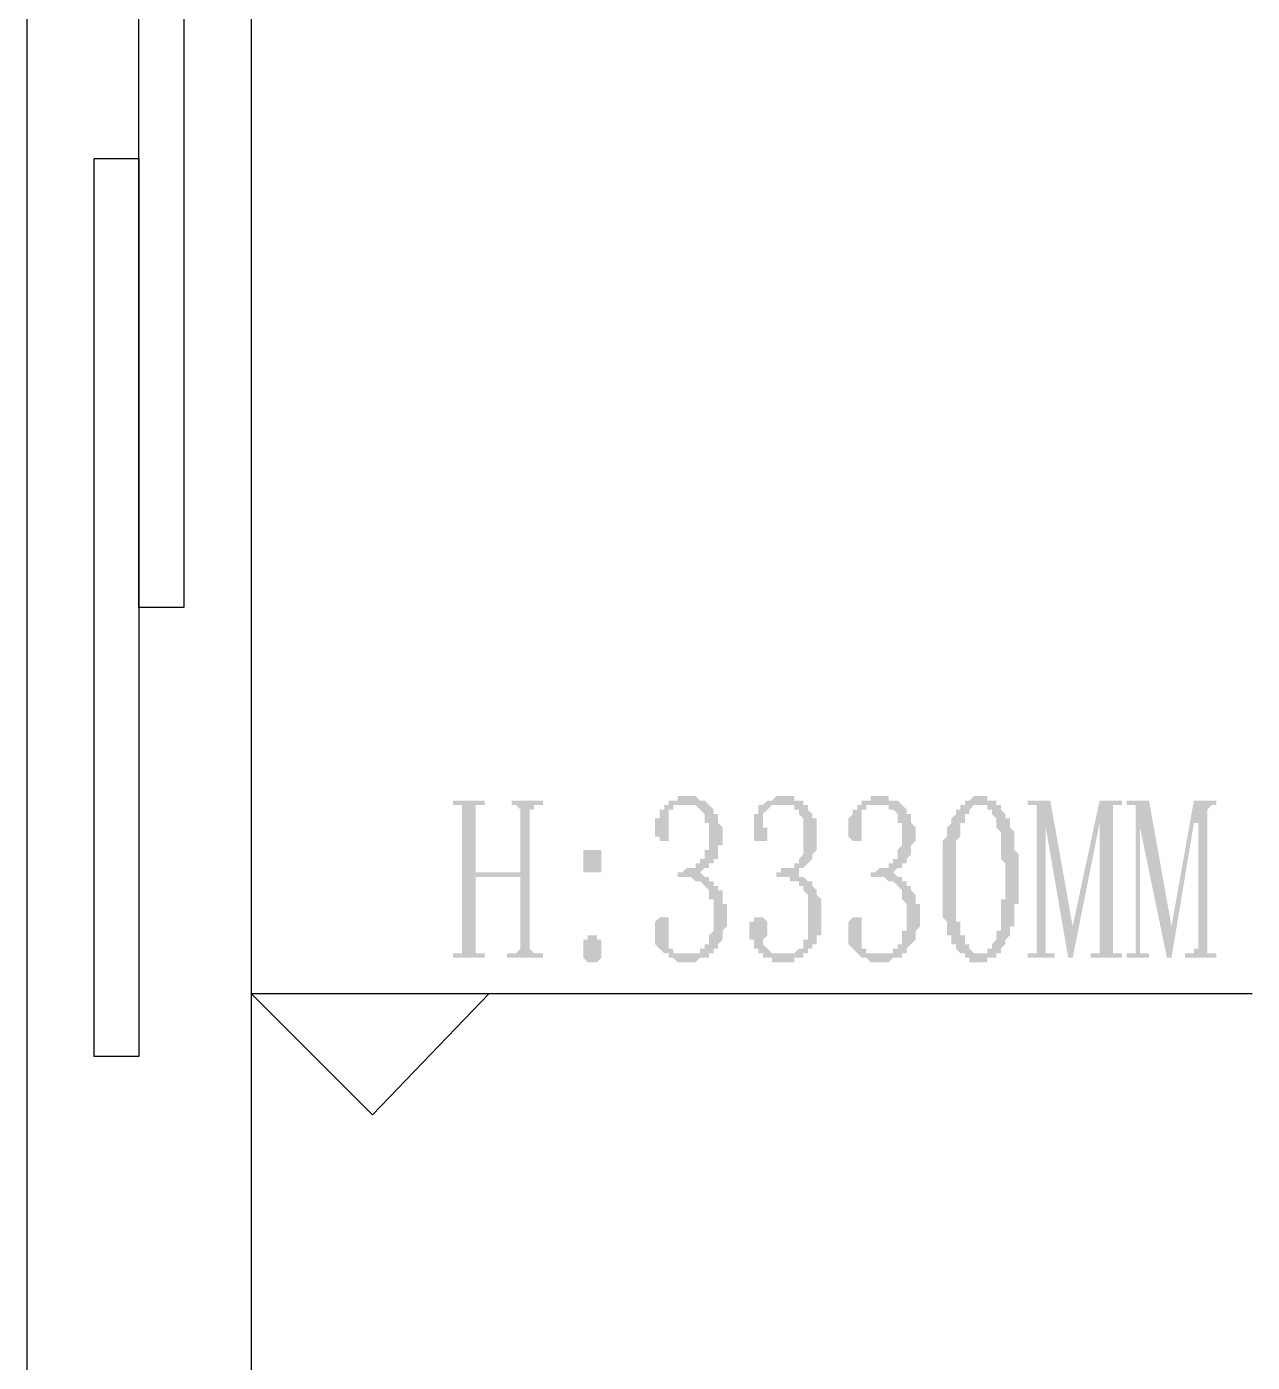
# Model space of a CAD drawing. Header units: inches. Extents: x 11 to 286, y 6 to 196.
# Drawn here: x 82.52 to 94.08, y 71.93 to 84.53 of the extents above; entities that cross this region are included whole.
import ezdxf

# ---------------------------------------------------------------- set-up
doc = ezdxf.new("R2010")
doc.units = ezdxf.units.IN
doc.header["$MEASUREMENT"] = 0
doc.layers.add('PDF_几何图形', color=7, linetype='Continuous')
doc.layers.add('PDF_实体填充', color=7, linetype='Continuous', true_color=0xffffff)

msp = doc.modelspace()

# ---------------------------------------------------------------- hatches: boundary and pattern name
at = {"layer": 'PDF_实体填充', "transparency": 33554559}
for points in [[(87.263, 75.833), (87.305, 75.791), (87.348, 75.791), (87.39, 75.791), (87.39, 75.748), (87.051, 75.748), (87.051, 75.791), (87.094, 75.791), (87.136, 75.791), (87.178, 75.833), (87.178, 76.51), (86.755, 76.51), (86.755, 75.833), (86.755, 75.791), (86.797, 75.791), (86.84, 75.791), (86.84, 75.748), (86.543, 75.748), (86.543, 75.791), (86.586, 75.791), (86.628, 75.791), (86.628, 75.833), (86.628, 77.103), (86.628, 77.145), (86.628, 77.188), (86.586, 77.188), (86.543, 77.188), (86.543, 77.23), (86.84, 77.23), (86.84, 77.188), (86.797, 77.188), (86.755, 77.188), (86.755, 77.145), (86.755, 77.103), (86.755, 76.553), (87.178, 76.553), (87.178, 77.103), (87.178, 77.145), (87.136, 77.188), (87.094, 77.188), (87.094, 77.23), (87.39, 77.23), (87.39, 77.188), (87.348, 77.188), (87.305, 77.188), (87.305, 77.145), (87.263, 77.145), (87.263, 77.103)], [(89.126, 76.129), (89.126, 76.087), (89.126, 76.045), (89.083, 76.002), (89.083, 75.96), (89.083, 75.918), (89.041, 75.875), (89.041, 75.833), (88.999, 75.833), (88.999, 75.791), (88.956, 75.791), (88.956, 75.748), (88.914, 75.748), (88.872, 75.748), (88.829, 75.706), (88.787, 75.706), (88.745, 75.706), (88.702, 75.706), (88.66, 75.706), (88.618, 75.748), (88.575, 75.748), (88.575, 75.791), (88.533, 75.791), (88.491, 75.833), (88.448, 75.875), (88.448, 75.918), (88.448, 75.96), (88.448, 76.002), (88.448, 76.045), (88.448, 76.087), (88.491, 76.129), (88.533, 76.129), (88.575, 76.129), (88.575, 76.087), (88.575, 76.045), (88.575, 76.002), (88.575, 75.96), (88.575, 75.918), (88.575, 75.875), (88.575, 75.833), (88.618, 75.833), (88.618, 75.791), (88.66, 75.791), (88.702, 75.791), (88.745, 75.791), (88.787, 75.791), (88.829, 75.791), (88.872, 75.791), (88.872, 75.833), (88.914, 75.833), (88.914, 75.875), (88.956, 75.875), (88.956, 75.918), (88.956, 75.96), (88.999, 76.002), (88.999, 76.045), (88.999, 76.087), (88.999, 76.129), (88.999, 76.172), (88.999, 76.214), (88.999, 76.256), (88.999, 76.299), (88.956, 76.299), (88.956, 76.341), (88.956, 76.383), (88.914, 76.426), (88.872, 76.468), (88.829, 76.468), (88.787, 76.51), (88.745, 76.51), (88.702, 76.51), (88.66, 76.51), (88.66, 76.553), (88.702, 76.553), (88.745, 76.595), (88.787, 76.595), (88.829, 76.595), (88.829, 76.637), (88.872, 76.637), (88.872, 76.68), (88.914, 76.68), (88.914, 76.722), (88.914, 76.764), (88.956, 76.764), (88.956, 76.807), (88.956, 76.849), (88.956, 76.891), (88.956, 76.934), (88.956, 76.976), (88.956, 77.018), (88.914, 77.018), (88.914, 77.061), (88.914, 77.103), (88.872, 77.145), (88.829, 77.188), (88.787, 77.188), (88.745, 77.188), (88.702, 77.188), (88.66, 77.188), (88.618, 77.188), (88.618, 77.145), (88.575, 77.145), (88.575, 77.103), (88.575, 77.061), (88.575, 77.018), (88.575, 76.976), (88.575, 76.934), (88.575, 76.891), (88.575, 76.849), (88.533, 76.849), (88.491, 76.849), (88.491, 76.891), (88.448, 76.891), (88.448, 76.934), (88.448, 76.976), (88.448, 77.018), (88.448, 77.061), (88.491, 77.061), (88.491, 77.103), (88.491, 77.145), (88.533, 77.145), (88.533, 77.188), (88.575, 77.188), (88.575, 77.23), (88.618, 77.23), (88.66, 77.23), (88.66, 77.272), (88.702, 77.272), (88.745, 77.272), (88.787, 77.272), (88.829, 77.272), (88.872, 77.23), (88.914, 77.23), (88.956, 77.188), (88.999, 77.145), (88.999, 77.103), (89.041, 77.103), (89.041, 77.061), (89.041, 77.018), (89.083, 76.976), (89.083, 76.934), (89.083, 76.891), (89.083, 76.849), (89.083, 76.807), (89.041, 76.807), (89.041, 76.764), (89.041, 76.722), (89.041, 76.68), (88.999, 76.68), (88.999, 76.637), (88.956, 76.637), (88.956, 76.595), (88.914, 76.595), (88.872, 76.553), (88.914, 76.51), (88.956, 76.51), (88.956, 76.468), (88.999, 76.468), (88.999, 76.426), (89.041, 76.426), (89.041, 76.383), (89.083, 76.383), (89.083, 76.341), (89.083, 76.299), (89.083, 76.256), (89.126, 76.256), (89.126, 76.214), (89.126, 76.172)], [(90.015, 76.129), (90.015, 76.087), (90.015, 76.045), (90.015, 76.002), (90.015, 75.96), (89.972, 75.96), (89.972, 75.918), (89.972, 75.875), (89.93, 75.875), (89.93, 75.833), (89.888, 75.833), (89.888, 75.791), (89.845, 75.791), (89.845, 75.748), (89.803, 75.748), (89.761, 75.748), (89.761, 75.706), (89.718, 75.706), (89.676, 75.706), (89.634, 75.706), (89.591, 75.706), (89.549, 75.706), (89.549, 75.748), (89.507, 75.748), (89.464, 75.748), (89.464, 75.791), (89.422, 75.791), (89.422, 75.833), (89.38, 75.833), (89.38, 75.875), (89.38, 75.918), (89.337, 75.918), (89.337, 75.96), (89.337, 76.002), (89.337, 76.045), (89.337, 76.087), (89.38, 76.087), (89.38, 76.129), (89.422, 76.129), (89.464, 76.129), (89.507, 76.087), (89.507, 76.045), (89.507, 76.002), (89.507, 75.96), (89.464, 75.918), (89.464, 75.875), (89.507, 75.833), (89.549, 75.791), (89.591, 75.791), (89.634, 75.791), (89.676, 75.791), (89.718, 75.791), (89.761, 75.791), (89.803, 75.833), (89.845, 75.833), (89.845, 75.875), (89.845, 75.918), (89.888, 75.918), (89.888, 75.96), (89.888, 76.002), (89.888, 76.045), (89.888, 76.087), (89.888, 76.129), (89.888, 76.172), (89.888, 76.214), (89.888, 76.256), (89.888, 76.299), (89.888, 76.341), (89.845, 76.383), (89.845, 76.426), (89.803, 76.426), (89.803, 76.468), (89.761, 76.468), (89.718, 76.468), (89.718, 76.51), (89.676, 76.51), (89.634, 76.51), (89.591, 76.51), (89.591, 76.553), (89.634, 76.553), (89.634, 76.595), (89.676, 76.595), (89.718, 76.595), (89.761, 76.595), (89.761, 76.637), (89.803, 76.637), (89.803, 76.68), (89.845, 76.722), (89.845, 76.764), (89.845, 76.807), (89.845, 76.849), (89.845, 76.891), (89.845, 76.934), (89.845, 76.976), (89.845, 77.018), (89.845, 77.061), (89.803, 77.103), (89.803, 77.145), (89.761, 77.145), (89.761, 77.188), (89.718, 77.188), (89.676, 77.188), (89.634, 77.188), (89.591, 77.188), (89.549, 77.188), (89.507, 77.145), (89.464, 77.103), (89.464, 77.061), (89.464, 77.018), (89.464, 76.976), (89.507, 76.976), (89.507, 76.934), (89.507, 76.891), (89.507, 76.849), (89.464, 76.849), (89.422, 76.849), (89.38, 76.849), (89.38, 76.891), (89.38, 76.934), (89.38, 76.976), (89.38, 77.018), (89.38, 77.061), (89.38, 77.103), (89.422, 77.103), (89.422, 77.145), (89.422, 77.188), (89.464, 77.188), (89.507, 77.23), (89.549, 77.23), (89.591, 77.272), (89.634, 77.272), (89.676, 77.272), (89.718, 77.272), (89.761, 77.272), (89.761, 77.23), (89.803, 77.23), (89.845, 77.23), (89.845, 77.188), (89.888, 77.188), (89.888, 77.145), (89.93, 77.103), (89.93, 77.061), (89.972, 77.061), (89.972, 77.018), (89.972, 76.976), (89.972, 76.934), (89.972, 76.891), (89.972, 76.849), (89.972, 76.807), (89.972, 76.764), (89.93, 76.722), (89.93, 76.68), (89.888, 76.637), (89.845, 76.595), (89.803, 76.595), (89.803, 76.553), (89.761, 76.553), (89.803, 76.553), (89.803, 76.51), (89.845, 76.51), (89.888, 76.468), (89.93, 76.468), (89.93, 76.426), (89.972, 76.383), (89.972, 76.341), (90.015, 76.299), (90.015, 76.256), (90.015, 76.214), (90.015, 76.172)], [(90.946, 76.129), (90.946, 76.087), (90.946, 76.045), (90.904, 76.002), (90.904, 75.96), (90.904, 75.918), (90.861, 75.875), (90.819, 75.833), (90.819, 75.791), (90.777, 75.791), (90.777, 75.748), (90.734, 75.748), (90.692, 75.748), (90.65, 75.706), (90.607, 75.706), (90.565, 75.706), (90.523, 75.706), (90.48, 75.706), (90.438, 75.748), (90.396, 75.748), (90.353, 75.791), (90.311, 75.833), (90.269, 75.875), (90.269, 75.918), (90.269, 75.96), (90.269, 76.002), (90.269, 76.045), (90.269, 76.087), (90.311, 76.129), (90.353, 76.129), (90.396, 76.129), (90.396, 76.087), (90.396, 76.045), (90.396, 76.002), (90.396, 75.96), (90.396, 75.918), (90.396, 75.875), (90.396, 75.833), (90.438, 75.833), (90.438, 75.791), (90.48, 75.791), (90.523, 75.791), (90.565, 75.791), (90.607, 75.791), (90.65, 75.791), (90.692, 75.791), (90.692, 75.833), (90.734, 75.833), (90.734, 75.875), (90.777, 75.875), (90.777, 75.918), (90.777, 75.96), (90.777, 76.002), (90.819, 76.002), (90.819, 76.045), (90.819, 76.087), (90.819, 76.129), (90.819, 76.172), (90.819, 76.214), (90.819, 76.256), (90.777, 76.299), (90.777, 76.341), (90.777, 76.383), (90.734, 76.426), (90.692, 76.468), (90.65, 76.468), (90.607, 76.51), (90.565, 76.51), (90.523, 76.51), (90.48, 76.51), (90.48, 76.553), (90.523, 76.553), (90.565, 76.595), (90.607, 76.595), (90.65, 76.595), (90.65, 76.637), (90.692, 76.637), (90.692, 76.68), (90.734, 76.68), (90.734, 76.722), (90.734, 76.764), (90.777, 76.807), (90.777, 76.849), (90.777, 76.891), (90.777, 76.934), (90.777, 76.976), (90.777, 77.018), (90.734, 77.018), (90.734, 77.061), (90.734, 77.103), (90.692, 77.145), (90.65, 77.145), (90.65, 77.188), (90.607, 77.188), (90.565, 77.188), (90.523, 77.188), (90.48, 77.188), (90.438, 77.188), (90.438, 77.145), (90.396, 77.145), (90.396, 77.103), (90.396, 77.061), (90.396, 77.018), (90.396, 76.976), (90.396, 76.934), (90.396, 76.891), (90.396, 76.849), (90.353, 76.849), (90.311, 76.849), (90.269, 76.891), (90.269, 76.934), (90.269, 76.976), (90.269, 77.018), (90.269, 77.061), (90.311, 77.103), (90.311, 77.145), (90.353, 77.145), (90.353, 77.188), (90.396, 77.188), (90.396, 77.23), (90.438, 77.23), (90.48, 77.23), (90.48, 77.272), (90.523, 77.272), (90.565, 77.272), (90.607, 77.272), (90.65, 77.272), (90.65, 77.23), (90.692, 77.23), (90.734, 77.23), (90.777, 77.188), (90.819, 77.145), (90.819, 77.103), (90.861, 77.103), (90.861, 77.061), (90.861, 77.018), (90.904, 76.976), (90.904, 76.934), (90.904, 76.891), (90.904, 76.849), (90.861, 76.807), (90.861, 76.764), (90.861, 76.722), (90.819, 76.68), (90.819, 76.637), (90.777, 76.637), (90.777, 76.595), (90.734, 76.595), (90.692, 76.553), (90.65, 76.553), (90.692, 76.553), (90.734, 76.51), (90.777, 76.51), (90.777, 76.468), (90.819, 76.468), (90.819, 76.426), (90.861, 76.426), (90.861, 76.383), (90.904, 76.341), (90.904, 76.299), (90.904, 76.256), (90.946, 76.256), (90.946, 76.214), (90.946, 76.172)], [(92.766, 75.833), (92.766, 75.791), (92.809, 75.791), (92.851, 75.791), (92.851, 75.748), (92.555, 75.748), (92.555, 75.791), (92.597, 75.791), (92.639, 75.791), (92.639, 75.833), (92.639, 77.018), (92.385, 75.748), (92.343, 75.748), (92.131, 76.976), (92.131, 75.833), (92.131, 75.791), (92.174, 75.791), (92.216, 75.791), (92.216, 75.748), (91.962, 75.748), (91.962, 75.791), (92.004, 75.791), (92.047, 75.791), (92.047, 75.833), (92.047, 77.103), (92.047, 77.145), (92.047, 77.188), (92.004, 77.188), (91.962, 77.188), (91.962, 77.23), (92.174, 77.23), (92.385, 76.045), (92.639, 77.23), (92.851, 77.23), (92.851, 77.188), (92.809, 77.188), (92.766, 77.188), (92.766, 77.145), (92.766, 77.103)], [(93.655, 75.833), (93.655, 75.791), (93.698, 75.791), (93.74, 75.791), (93.74, 75.748), (93.444, 75.748), (93.444, 75.791), (93.486, 75.791), (93.528, 75.791), (93.528, 75.833), (93.571, 75.833), (93.571, 77.018), (93.528, 77.018), (93.317, 75.748), (93.274, 75.748), (93.02, 76.976), (93.02, 75.833), (93.02, 75.791), (93.063, 75.791), (93.105, 75.791), (93.105, 75.748), (92.893, 75.748), (92.893, 75.791), (92.936, 75.791), (92.978, 75.791), (92.978, 75.833), (92.978, 77.103), (92.978, 77.145), (92.978, 77.188), (92.936, 77.188), (92.893, 77.188), (92.893, 77.23), (93.105, 77.23), (93.317, 76.045), (93.528, 77.23), (93.74, 77.23), (93.74, 77.188), (93.698, 77.188), (93.655, 77.145), (93.655, 77.103)]]:
    msp.add_hatch(color=7, dxfattribs=at).paths.add_polyline_path(points, flags=0)
h = msp.add_hatch(color=7, dxfattribs=at)
h.paths.add_polyline_path([(91.496, 77.188), (91.496, 77.188), (91.496, 77.188), (91.454, 77.188), (91.454, 77.188), (91.454, 77.188), (91.412, 77.145), (91.412, 77.145), (91.412, 77.145), (91.412, 77.103), (91.369, 77.103), (91.369, 77.061), (91.369, 77.061), (91.369, 77.018), (91.327, 77.018), (91.327, 76.976), (91.327, 76.976), (91.327, 76.934), (91.327, 76.934), (91.327, 76.934), (91.327, 76.891), (91.327, 76.891), (91.285, 76.849), (91.285, 76.849), (91.285, 76.807), (91.285, 76.807), (91.285, 76.764), (91.285, 76.764), (91.285, 76.722), (91.285, 76.722), (91.285, 76.68), (91.285, 76.637), (91.285, 76.637), (91.285, 76.595), (91.285, 76.595), (91.285, 76.553), (91.285, 76.51), (91.285, 76.51), (91.285, 76.51), (91.285, 76.468), (91.285, 76.426), (91.285, 76.426), (91.285, 76.383), (91.285, 76.341), (91.285, 76.341), (91.285, 76.299), (91.285, 76.299), (91.285, 76.256), (91.285, 76.214), (91.285, 76.214), (91.285, 76.172), (91.285, 76.172), (91.285, 76.129), (91.285, 76.129), (91.285, 76.087), (91.327, 76.087), (91.327, 76.045), (91.327, 76.045), (91.327, 76.045), (91.327, 76.002), (91.327, 76.002), (91.327, 75.96), (91.327, 75.96), (91.369, 75.96), (91.369, 75.918), (91.369, 75.875), (91.369, 75.875), (91.412, 75.875), (91.412, 75.833), (91.412, 75.833), (91.412, 75.833), (91.454, 75.791), (91.454, 75.791), (91.454, 75.791), (91.496, 75.791), (91.496, 75.791), (91.496, 75.791), (91.539, 75.791), (91.539, 75.791), (91.539, 75.791), (91.581, 75.791), (91.581, 75.791), (91.581, 75.833), (91.623, 75.833), (91.623, 75.833), (91.623, 75.875), (91.623, 75.875), (91.666, 75.918), (91.666, 75.918), (91.666, 75.96), (91.666, 75.96), (91.666, 76.002), (91.666, 76.002), (91.708, 76.002), (91.708, 76.045), (91.708, 76.045), (91.708, 76.087), (91.708, 76.087), (91.708, 76.129), (91.708, 76.129), (91.708, 76.172), (91.708, 76.172), (91.708, 76.214), (91.708, 76.214), (91.708, 76.256), (91.708, 76.256), (91.708, 76.299), (91.75, 76.299), (91.75, 76.341), (91.75, 76.383), (91.75, 76.383), (91.75, 76.426), (91.75, 76.468), (91.75, 76.468), (91.75, 76.51), (91.75, 76.51), (91.75, 76.553), (91.75, 76.553), (91.75, 76.595), (91.75, 76.637), (91.75, 76.637), (91.708, 76.68), (91.708, 76.68), (91.708, 76.722), (91.708, 76.764), (91.708, 76.764), (91.708, 76.807), (91.708, 76.807), (91.708, 76.849), (91.708, 76.849), (91.708, 76.891), (91.708, 76.891), (91.708, 76.934), (91.708, 76.934), (91.708, 76.934), (91.666, 76.976), (91.666, 76.976), (91.666, 77.018), (91.666, 77.018), (91.666, 77.018), (91.666, 77.061), (91.666, 77.061), (91.623, 77.103), (91.623, 77.103), (91.623, 77.145), (91.623, 77.145), (91.581, 77.145), (91.581, 77.188), (91.581, 77.188), (91.539, 77.188), (91.539, 77.188), (91.539, 77.188), (91.496, 77.188), (91.496, 77.188), (91.496, 77.188)], flags=0)
h.paths.add_polyline_path([(91.496, 75.706), (91.496, 75.706), (91.454, 75.706), (91.454, 75.706), (91.454, 75.706), (91.412, 75.706), (91.412, 75.748), (91.412, 75.748), (91.369, 75.748), (91.369, 75.748), (91.369, 75.791), (91.327, 75.791), (91.327, 75.791), (91.327, 75.791), (91.285, 75.833), (91.285, 75.833), (91.285, 75.875), (91.242, 75.875), (91.242, 75.918), (91.242, 75.918), (91.242, 75.918), (91.242, 75.96), (91.242, 75.96), (91.2, 75.96), (91.2, 76.002), (91.2, 76.002), (91.2, 76.045), (91.2, 76.045), (91.2, 76.087), (91.2, 76.087), (91.158, 76.129), (91.158, 76.129), (91.158, 76.172), (91.158, 76.172), (91.158, 76.214), (91.158, 76.214), (91.158, 76.256), (91.158, 76.256), (91.158, 76.299), (91.158, 76.299), (91.158, 76.341), (91.158, 76.383), (91.158, 76.383), (91.158, 76.426), (91.158, 76.426), (91.158, 76.468), (91.158, 76.51), (91.158, 76.51), (91.158, 76.553), (91.158, 76.553), (91.158, 76.595), (91.158, 76.637), (91.158, 76.637), (91.158, 76.68), (91.158, 76.68), (91.158, 76.722), (91.158, 76.722), (91.158, 76.764), (91.158, 76.764), (91.158, 76.807), (91.158, 76.807), (91.158, 76.849), (91.158, 76.849), (91.2, 76.891), (91.2, 76.891), (91.2, 76.934), (91.2, 76.934), (91.2, 76.976), (91.2, 76.976), (91.242, 77.018), (91.242, 77.018), (91.242, 77.018), (91.242, 77.061), (91.242, 77.061), (91.285, 77.103), (91.285, 77.103), (91.285, 77.145), (91.285, 77.145), (91.327, 77.145), (91.327, 77.188), (91.327, 77.188), (91.369, 77.188), (91.369, 77.23), (91.369, 77.23), (91.412, 77.23), (91.412, 77.23), (91.412, 77.23), (91.454, 77.272), (91.454, 77.272), (91.454, 77.272), (91.496, 77.272), (91.496, 77.272), (91.539, 77.272), (91.539, 77.272), (91.539, 77.272), (91.581, 77.272), (91.581, 77.23), (91.623, 77.23), (91.623, 77.23), (91.623, 77.23), (91.666, 77.23), (91.666, 77.188), (91.666, 77.188), (91.708, 77.188), (91.708, 77.145), (91.708, 77.145), (91.708, 77.145), (91.75, 77.103), (91.75, 77.103), (91.75, 77.061), (91.75, 77.061), (91.793, 77.061), (91.793, 77.018), (91.793, 77.018), (91.793, 76.976), (91.793, 76.976), (91.793, 76.976), (91.835, 76.934), (91.835, 76.934), (91.835, 76.891), (91.835, 76.891), (91.835, 76.849), (91.835, 76.849), (91.835, 76.807), (91.835, 76.807), (91.835, 76.764), (91.835, 76.764), (91.877, 76.722), (91.877, 76.722), (91.877, 76.68), (91.877, 76.637), (91.877, 76.637), (91.877, 76.595), (91.877, 76.595), (91.877, 76.553), (91.877, 76.51), (91.877, 76.51), (91.877, 76.51), (91.877, 76.468), (91.877, 76.426), (91.877, 76.426), (91.877, 76.383), (91.877, 76.341), (91.877, 76.341), (91.877, 76.299), (91.877, 76.299), (91.877, 76.256), (91.835, 76.256), (91.835, 76.214), (91.835, 76.172), (91.835, 76.172), (91.835, 76.129), (91.835, 76.129), (91.835, 76.087), (91.835, 76.087), (91.835, 76.045), (91.835, 76.045), (91.793, 76.045), (91.793, 76.002), (91.793, 76.002), (91.793, 75.96), (91.793, 75.96), (91.793, 75.96), (91.75, 75.918), (91.75, 75.918), (91.75, 75.918), (91.75, 75.875), (91.75, 75.875), (91.708, 75.833), (91.708, 75.833), (91.708, 75.791), (91.666, 75.791), (91.666, 75.791), (91.666, 75.748), (91.623, 75.748), (91.623, 75.748), (91.623, 75.748), (91.581, 75.748), (91.581, 75.706), (91.581, 75.706), (91.539, 75.706), (91.539, 75.706), (91.539, 75.706), (91.496, 75.706), (91.496, 75.706), (91.496, 75.706)], flags=0)
h = msp.add_hatch(color=7, dxfattribs=at)
h.paths.add_polyline_path([(87.94, 76.68), (87.94, 76.637), (87.94, 76.595), (87.94, 76.595), (87.94, 76.595), (87.94, 76.553), (87.898, 76.553), (87.898, 76.553), (87.898, 76.553), (87.856, 76.553), (87.856, 76.553), (87.856, 76.553), (87.813, 76.553), (87.813, 76.553), (87.771, 76.553), (87.771, 76.553), (87.771, 76.595), (87.771, 76.595), (87.771, 76.637), (87.771, 76.637), (87.771, 76.68), (87.771, 76.68), (87.771, 76.722), (87.771, 76.722), (87.771, 76.722), (87.771, 76.764), (87.813, 76.764), (87.813, 76.764), (87.813, 76.764), (87.856, 76.764), (87.856, 76.764), (87.856, 76.764), (87.898, 76.764), (87.898, 76.764), (87.94, 76.764), (87.94, 76.764), (87.94, 76.722), (87.94, 76.722), (87.94, 76.68), (87.94, 76.68), (87.94, 76.68), (87.94, 76.68)], flags=0)
h.paths.add_polyline_path([(87.94, 75.833), (87.94, 75.791), (87.94, 75.791), (87.94, 75.748), (87.94, 75.748), (87.94, 75.748), (87.898, 75.706), (87.898, 75.706), (87.898, 75.706), (87.856, 75.706), (87.856, 75.706), (87.856, 75.706), (87.813, 75.706), (87.813, 75.706), (87.771, 75.748), (87.771, 75.748), (87.771, 75.748), (87.771, 75.791), (87.771, 75.791), (87.771, 75.833), (87.771, 75.833), (87.771, 75.833), (87.771, 75.875), (87.771, 75.875), (87.771, 75.918), (87.771, 75.918), (87.813, 75.918), (87.813, 75.96), (87.813, 75.96), (87.856, 75.96), (87.856, 75.96), (87.856, 75.96), (87.898, 75.96), (87.898, 75.918), (87.94, 75.918), (87.94, 75.918), (87.94, 75.918), (87.94, 75.875), (87.94, 75.875), (87.94, 75.833), (87.94, 75.833), (87.94, 75.833), (87.94, 75.833)], flags=0)

# ---------------------------------------------------------------- linework, layer by layer
at = {"layer": 'PDF_几何图形'}
for p, q in [((82.522, 87.517), (82.522, 58.9)), ((84.638, 87.517), (84.638, 58.9))]:
    msp.add_line(p, q, dxfattribs=at)
for points in [[(84.003, 87.517), (84.003, 79.05), (83.58, 79.05), (83.58, 87.517)], [(83.58, 83.284), (83.58, 74.817), (83.157, 74.817), (83.157, 83.284)]]:
    msp.add_lwpolyline(points, close=True, dxfattribs=at)
msp.add_lwpolyline([(86.882, 75.41), (85.781, 74.267), (84.638, 75.41), (94.079, 75.41)], dxfattribs=at)

doc.saveas('drawing.dxf')
